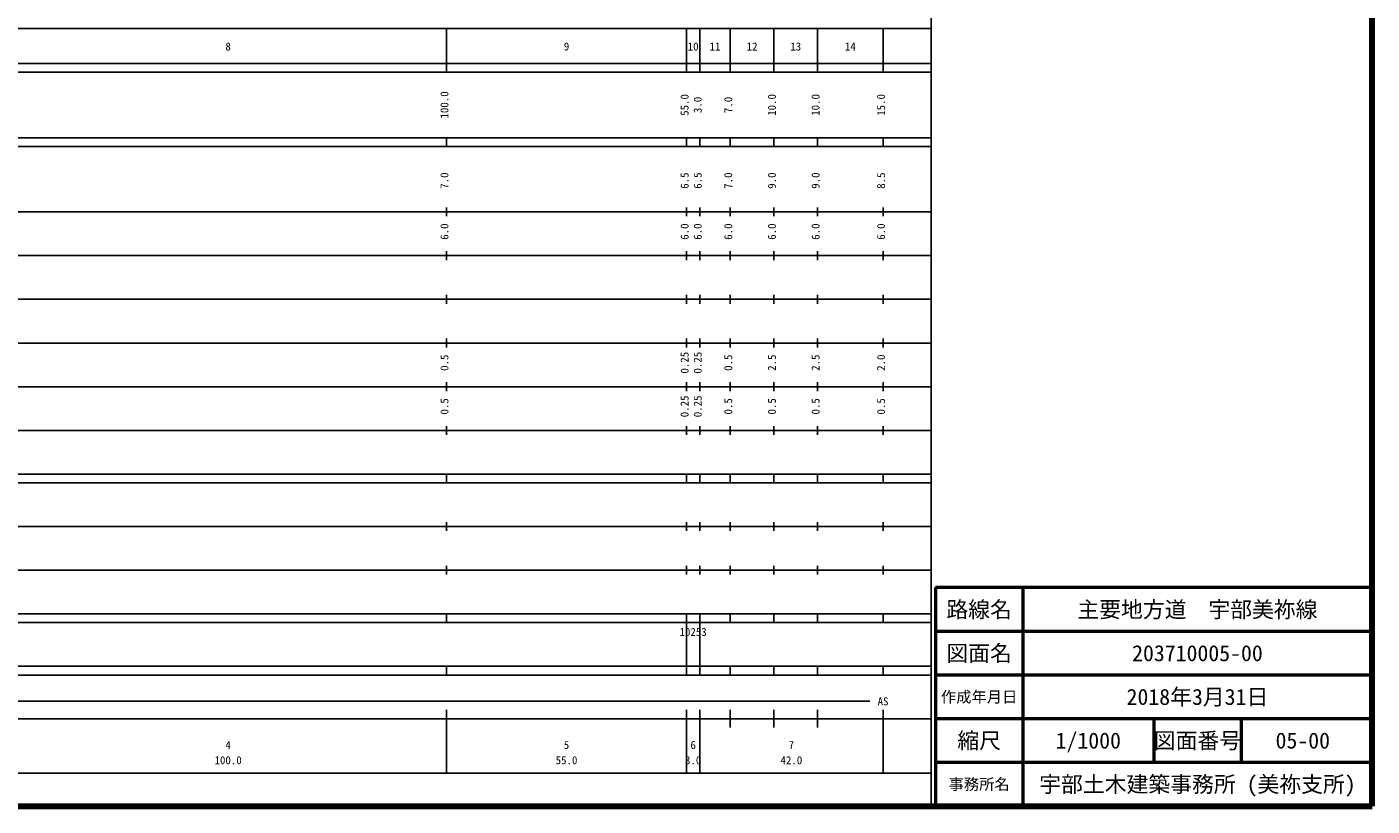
# Model space of a CAD drawing. Units: millimetres, scale not verified. Extents: x 40000 to 29818258, y -6773390 to 380000.
# Drawn here: x 371910 to 680000, y 20000 to 198357 of the extents above; entities that cross this region are included whole.
import ezdxf
from ezdxf.enums import TextEntityAlignment as Align

# ---------------------------------------------------------------- set-up
doc = ezdxf.new("R2010")
doc.units = ezdxf.units.MM
doc.header["$LTSCALE"] = 1000
for name, color, linetype, lineweight in [('S-TTL', 2, 'Continuous', 140), ('S-TTL-BAND', 7, 'Continuous', 25), ('S-TTL-FRAM', 2, 'Continuous', 50), ('S-TTL-LINE', 7, 'Continuous', 50)]:
    doc.layers.add(name, color=color, linetype=linetype, lineweight=lineweight)
doc.layers.add('S-TTL-TXT', color=7, linetype='Continuous')
doc.styles.add('ＭＳ ゴシック', font='')
doc.styles.get('ＭＳ ゴシック').set_extended_font_data('MS Gothic')

msp = doc.modelspace()

# ---------------------------------------------------------------- linework, layer by layer
at = {"layer": 'S-TTL'}
for p, q in [((680000, 20000), (680000, 380000)), ((40000, 20000), (680000, 20000))]:
    msp.add_line(p, q, dxfattribs=at)
at = {"layer": 'S-TTL-BAND'}
for p, q in [((579000, 20000), (579000, 370000)), ((68000, 198000), (579000, 198000)), ((468000, 188000), (468000, 198000)), ((523000, 188000), (523000, 198000)), ((526000, 188000), (526000, 198000)), ((533000, 188000), (533000, 198000)), ((543000, 188000), (543000, 198000)), ((553000, 188000), (553000, 198000)), ((568000, 188000), (568000, 198000)), ((40000, 190000), (579000, 190000)), ((40000, 188000), (579000, 188000)), ((40000, 173000), (579000, 173000)), ((468000, 171000), (468000, 173000)), ((523000, 171000), (523000, 173000)), ((526000, 171000), (526000, 173000)), ((533000, 171000), (533000, 173000)), ((543000, 171000), (543000, 173000)), ((553000, 171000), (553000, 173000)), ((568000, 171000), (568000, 173000)), ((40000, 171000), (579000, 171000)), ((40000, 156000), (579000, 156000)), ((468000, 155000), (468000, 157000)), ((523000, 155000), (523000, 157000)), ((526000, 155000), (526000, 157000)), ((533000, 155000), (533000, 157000)), ((543000, 155000), (543000, 157000)), ((553000, 155000), (553000, 157000)), ((568000, 155000), (568000, 157000)), ((46000, 146000), (579000, 146000)), ((468000, 145000), (468000, 147000)), ((523000, 145000), (523000, 147000)), ((526000, 145000), (526000, 147000)), ((533000, 145000), (533000, 147000)), ((543000, 145000), (543000, 147000)), ((553000, 145000), (553000, 147000)), ((568000, 145000), (568000, 147000)), ((52000, 136000), (579000, 136000)), ((468000, 135000), (468000, 137000)), ((523000, 135000), (523000, 137000)), ((526000, 135000), (526000, 137000)), ((533000, 135000), (533000, 137000)), ((543000, 135000), (543000, 137000)), ((553000, 135000), (553000, 137000)), ((568000, 135000), (568000, 137000)), ((468000, 125000), (468000, 127000)), ((523000, 125000), (523000, 127000)), ((526000, 125000), (526000, 127000)), ((533000, 125000), (533000, 127000)), ((543000, 125000), (543000, 127000)), ((553000, 125000), (553000, 127000)), ((568000, 125000), (568000, 127000)), ((46000, 126000), (579000, 126000)), ((52000, 116000), (579000, 116000)), ((468000, 115000), (468000, 117000)), ((523000, 115000), (523000, 117000)), ((526000, 115000), (526000, 117000)), ((533000, 115000), (533000, 117000)), ((543000, 115000), (543000, 117000)), ((553000, 115000), (553000, 117000)), ((568000, 115000), (568000, 117000)), ((46000, 106000), (579000, 106000)), ((468000, 105000), (468000, 107000)), ((523000, 105000), (523000, 107000)), ((526000, 105000), (526000, 107000)), ((533000, 105000), (533000, 107000)), ((543000, 105000), (543000, 107000)), ((553000, 105000), (553000, 107000)), ((568000, 105000), (568000, 107000)), ((40000, 96000), (579000, 96000)), ((468000, 94000), (468000, 96000)), ((523000, 94000), (523000, 96000)), ((526000, 94000), (526000, 96000)), ((533000, 94000), (533000, 96000)), ((543000, 94000), (543000, 96000)), ((553000, 94000), (553000, 96000)), ((568000, 94000), (568000, 96000)), ((40000, 94000), (579000, 94000)), ((49000, 84000), (579000, 84000)), ((468000, 83000), (468000, 85000)), ((523000, 83000), (523000, 85000)), ((526000, 83000), (526000, 85000)), ((533000, 83000), (533000, 85000)), ((543000, 83000), (543000, 85000)), ((553000, 83000), (553000, 85000)), ((568000, 83000), (568000, 85000)), ((40000, 74000), (579000, 74000)), ((468000, 73000), (468000, 75000)), ((523000, 73000), (523000, 75000)), ((526000, 73000), (526000, 75000)), ((533000, 73000), (533000, 75000)), ((543000, 73000), (543000, 75000)), ((553000, 73000), (553000, 75000)), ((568000, 73000), (568000, 75000)), ((40000, 64000), (579000, 64000)), ((40000, 62000), (579000, 62000)), ((468000, 62000), (468000, 64000)), ((523000, 62000), (523000, 64000)), ((523000, 52000), (523000, 62000)), ((526000, 62000), (526000, 64000)), ((526000, 52000), (526000, 62000)), ((533000, 62000), (533000, 64000)), ((543000, 62000), (543000, 64000)), ((553000, 62000), (553000, 64000)), ((568000, 62000), (568000, 64000)), ((40000, 52000), (579000, 52000)), ((40000, 50000), (579000, 50000)), ((468000, 50000), (468000, 52000)), ((523000, 50000), (523000, 52000)), ((526000, 50000), (526000, 52000)), ((533000, 50000), (533000, 52000)), ((543000, 50000), (543000, 52000)), ((553000, 50000), (553000, 52000)), ((568000, 50000), (568000, 52000)), ((71000, 44000), (565000, 44000)), ((468000, 27500), (468000, 42000)), ((523000, 27500), (523000, 42000)), ((526000, 27500), (526000, 42000)), ((533000, 38000), (533000, 42000)), ((543000, 38000), (543000, 42000)), ((553000, 38000), (553000, 42000)), ((568000, 27500), (568000, 42000)), ((40000, 40000), (579000, 40000)), ((68000, 27500), (579000, 27500))]:
    msp.add_line(p, q, dxfattribs=at)
at = {"layer": 'S-TTL-FRAM'}
for p, q in [((680000, 70000), (580000, 70000)), ((580000, 70000), (580000, 20000))]:
    msp.add_line(p, q, dxfattribs=at)
at = {"layer": 'S-TTL-LINE'}
for p, q in [((600000, 70000), (600000, 20000)), ((680000, 60000), (580000, 60000)), ((680000, 50000), (580000, 50000)), ((680000, 40000), (580000, 40000)), ((630000, 40000), (630000, 30000)), ((650000, 40000), (650000, 30000)), ((680000, 30000), (580000, 30000))]:
    msp.add_line(p, q, dxfattribs=at)

# ---------------------------------------------------------------- texts
at = {"layer": 'S-TTL-BAND', "style": 'ＭＳ ゴシック'}
for s, p in [('8', (418000, 192405)), ('9', (495500, 192405)), ('10', (524500, 192405)), ('11', (529500, 192405)), ('12', (538000, 192405)), ('13', (548000, 192405)), ('14', (560500, 192405)), ('AS', (568000, 42500)), ('4', (418000, 32523)), ('5', (495500, 32523)), ('6', (524500, 32523)), ('7', (547000, 32523)), ('100.0', (418000, 29033)), ('55.0', (495500, 29033)), ('3.0', (524500, 29033)), ('42.0', (547000, 29033))]:
    msp.add_text(s, height=1833, dxfattribs=at).set_placement(p, align=Align.BOTTOM_CENTER)
for s, p in [('100.0', (469000, 180500)), ('55.0', (524000, 180500)), ('3.0', (527000, 180500)), ('7.0', (534000, 180500)), ('10.0', (544000, 180500)), ('10.0', (554000, 180500)), ('15.0', (569000, 180500)), ('7.0', (469000, 163174)), ('6.5', (524000, 163174)), ('6.5', (527000, 163174)), ('7.0', (534000, 163174)), ('9.0', (544000, 163174)), ('9.0', (554000, 163174)), ('8.5', (569000, 163174)), ('6.0', (469000, 151500)), ('6.0', (524000, 151500)), ('6.0', (527000, 151500)), ('6.0', (534000, 151500)), ('6.0', (544000, 151500)), ('6.0', (554000, 151500)), ('6.0', (569000, 151500)), ('0.25', (524000, 121500)), ('0.25', (527000, 121500)), ('2.0', (569000, 121500)), ('0.5', (469000, 121500)), ('0.5', (534000, 121500)), ('2.5', (544000, 121500)), ('2.5', (554000, 121500)), ('0.5', (469000, 111500)), ('0.25', (524000, 111500)), ('0.25', (527000, 111500)), ('0.5', (534000, 111500)), ('0.5', (544000, 111500)), ('0.5', (554000, 111500)), ('0.5', (569000, 111500))]:
    msp.add_text(s, height=1833, rotation=90, dxfattribs=at).set_placement(p, align=Align.BOTTOM_CENTER)
msp.add_text('10253', height=1833, dxfattribs=at).set_placement((521375, 58405), align=Align.BOTTOM_LEFT)
at = {"layer": 'S-TTL-TXT', "style": 'ＭＳ ゴシック'}
for s, height, p in [('路線名', 3666, (590000, 65000)), ('路線名', 3666, (590000, 65000)), ('主要地方道\u3000宇部美祢線', 3666, (640000, 65000)), ('図面名', 3666, (590000, 55000)), ('図面名', 3666, (590000, 55000)), ('203710005-00', 3666, (640000, 55000)), ('作成年月日', 2566, (590000, 45000)), ('作成年月日', 2566, (590000, 45000)), ('2018年3月31日', 3666, (640000, 45000)), ('縮尺', 3666, (590000, 35000)), ('縮尺', 3666, (590000, 35000)), ('1/1000', 3666, (615000, 35000)), ('図面番号', 3666, (640000, 35000)), ('図面番号', 3666, (640000, 35000)), ('05-00', 3666, (664125, 35000)), ('事務所名', 2566, (590000, 25000)), ('事務所名', 2566, (590000, 25000)), ('宇部土木建築事務所 (美祢支所)', 3666, (640000, 25000))]:
    msp.add_text(s, height=height, dxfattribs=at).set_placement(p, align=Align.MIDDLE_CENTER)

doc.saveas('drawing.dxf')
